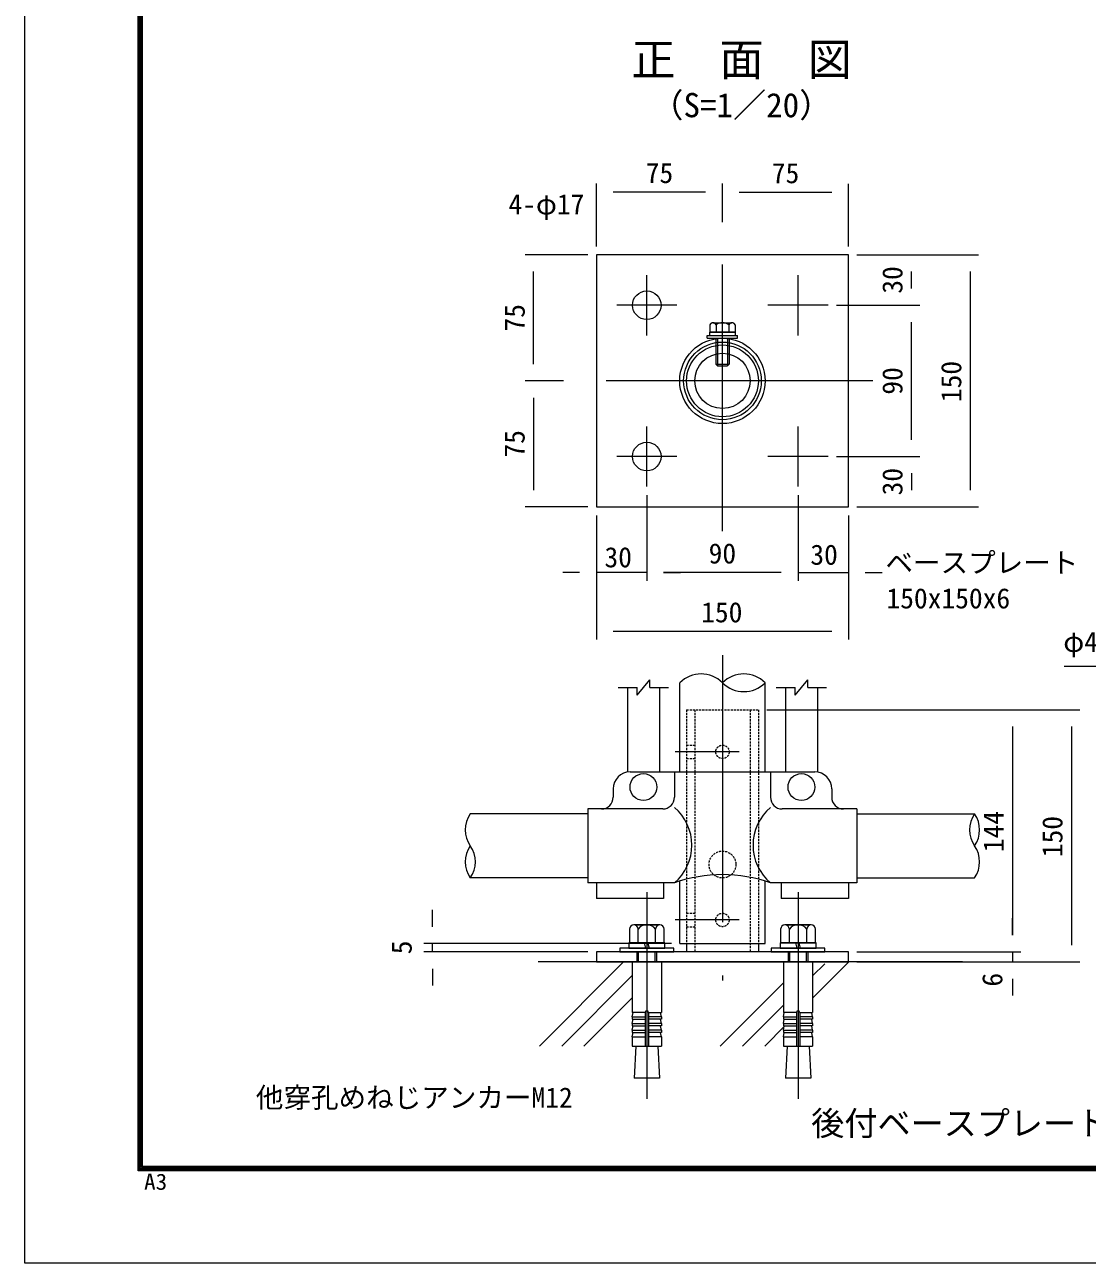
# Model space of a CAD drawing. Units: millimetres, scale not verified, with parts at other scales. Extents: x -4200 to 4200, y -2970 to 2970.
# Drawn here: x -4200 to -1672, y -2970 to -23 of the extents above; entities that cross this region are included whole.
import ezdxf
from ezdxf.enums import TextEntityAlignment as Align

# ---------------------------------------------------------------- set-up
doc = ezdxf.new("R2010")
doc.units = ezdxf.units.MM
doc.header["$LTSCALE"] = 20
doc.linetypes.add('USER1', pattern=[50.8, 31.75, -6.35, 6.35, -6.35])
doc.linetypes.add('USER2', pattern=[0.375, 0.25, -0.125])
for name, color, linetype, lineweight in [('0-0_D-BMK', 2, 'USER1', 13), ('0-1_D-STR1', 1, 'Continuous', 18), ('0-2_D-STR3', 3, 'Continuous', 13), ('0-4_D-STR-DIM', 7, 'Continuous', 9), ('0-6_D-STR-TXT', 7, 'Continuous', 9), ('0-8_D-TTL', 7, 'Continuous', 9), ('0-B_D-BGD', 7, 'Continuous', 9), ('0-D_D-DCR-HCH', 7, 'Continuous', 9)]:
    doc.layers.add(name, color=color, linetype=linetype, lineweight=lineweight)
doc.layers.add('0-7_D-TTL-TXT', color=7, linetype='Continuous')
doc.styles.add('ＭＳ ゴシック', font='')
doc.styles.get('ＭＳ ゴシック').set_extended_font_data('MS Gothic')

msp = doc.modelspace()

# ---------------------------------------------------------------- linework, layer by layer
at = {"layer": '0-0_D-BMK'}
for p, q in [((-2539.66, -1228.17), (-2539.66, -512.4)), ((-2719.66, -761.95), (-2719.66, -618.62)), ((-2359.66, -761.95), (-2359.66, -618.62)), ((-2647.99, -690.28), (-2791.32, -690.28)), ((-2287.99, -690.28), (-2431.32, -690.28)), ((-2181.77, -870.28), (-2897.54, -870.28)), ((-2719.66, -1121.95), (-2719.66, -978.62)), ((-2359.66, -1121.95), (-2359.66, -978.62)), ((-2647.99, -1050.28), (-2791.32, -1050.28)), ((-2287.99, -1050.28), (-2431.32, -1050.28)), ((-2539.66, -1523.32), (-2539.66, -2297.15)), ((-2500.07, -1753.15), (-2651.84, -1753.15)), ((-2719.66, -2086.75), (-2719.66, -2578.76)), ((-2359.66, -2086.75), (-2359.66, -2578.76)), ((-2500.07, -2153.15), (-2651.84, -2153.15))]:
    msp.add_line(p, q, dxfattribs=at)
at = {"layer": '0-1_D-STR1'}
for p, q in [((-2641.26, -1800.95), (-2641.26, -1588.78)), ((-2438.06, -1800.95), (-2438.06, -1588.78)), ((-2859.66, -1900.75), (-3139.66, -1900.75)), ((-2219.66, -1900.75), (-1939.66, -1900.75)), ((-2859.66, -2053.15), (-3139.66, -2053.15)), ((-2641.26, -2209.15), (-2641.26, -2060.75)), ((-2438.06, -2209.15), (-2438.06, -2060.75)), ((-2219.66, -2053.15), (-1939.66, -2053.15)), ((-2641.26, -2209.15), (-2438.06, -2209.15))]:
    msp.add_line(p, q, dxfattribs=at)
for radius in [101.6, 92.4]:
    msp.add_circle((-2539.66, -870.28), radius, dxfattribs=at)
at = {"layer": '0-2_D-STR3'}
for p, q in [((-2569.66, -736.6), (-2569.66, -754.28)), ((-2562.18, -732.28), (-2517.14, -732.28)), ((-2554.69, -736.6), (-2554.69, -754.28)), ((-2524.63, -736.6), (-2524.63, -754.28)), ((-2509.66, -736.6), (-2509.66, -754.28)), ((-2575.66, -762.28), (-2503.66, -762.28)), ((-2575.66, -768.68), (-2575.66, -762.28)), ((-2569.66, -754.28), (-2509.66, -754.28)), ((-2555.66, -768.68), (-2555.66, -830.28)), ((-2551.66, -768.68), (-2551.66, -834.28)), ((-2527.66, -768.68), (-2527.66, -834.28)), ((-2523.66, -768.68), (-2523.66, -830.28)), ((-2555.66, -830.28), (-2551.66, -834.28)), ((-2555.66, -830.28), (-2523.66, -830.28)), ((-2551.66, -834.28), (-2527.66, -834.28)), ((-2765.66, -1599.95), (-2765.66, -1801.4)), ((-2689.66, -1599.95), (-2689.66, -1800.95)), ((-2389.66, -1599.95), (-2389.66, -1800.95)), ((-2313.66, -1599.95), (-2313.66, -1801.4)), ((-2759.66, -1800.95), (-2319.66, -1800.95)), ((-2653.86, -1800.95), (-2653.86, -1860.95)), ((-2425.46, -1800.95), (-2425.46, -1860.95)), ((-2799.66, -1840.95), (-2799.66, -1860.95)), ((-2279.66, -1840.95), (-2279.66, -1860.95)), ((-2859.66, -1888.95), (-2859.66, -2064.95)), ((-2681.86, -1888.95), (-2859.66, -1888.95)), ((-2219.66, -1888.95), (-2397.46, -1888.95)), ((-2219.66, -1888.95), (-2219.66, -2064.95)), ((-2653.86, -2064.95), (-2859.66, -2064.95)), ((-2839.66, -2064.95), (-2839.66, -2102.15)), ((-2679.66, -2064.95), (-2679.66, -2102.15)), ((-2219.66, -2064.95), (-2425.46, -2064.95)), ((-2399.66, -2064.95), (-2399.66, -2102.15)), ((-2239.66, -2064.95), (-2239.66, -2102.15)), ((-2679.66, -2102.15), (-2839.66, -2102.15)), ((-2239.66, -2102.15), (-2399.66, -2102.15)), ((-2625.06, -2209.15), (-2625.06, -2229.15)), ((-2454.26, -2209.15), (-2454.26, -2229.15)), ((-2754.26, -2253.15), (-2685.06, -2253.15)), ((-2394.26, -2253.15), (-2325.06, -2253.15))]:
    msp.add_line(p, q, dxfattribs=at)
at = {"layer": '0-2_D-STR3', "linetype": 'USER2'}
for p, q in [((-2523.66, -830.28), (-2527.66, -834.28)), ((-2625.06, -1653.15), (-2625.06, -2209.15)), ((-2625.06, -1653.15), (-2454.26, -1653.15)), ((-2605.46, -1653.15), (-2605.46, -2229.15)), ((-2473.86, -1653.15), (-2473.86, -2229.15)), ((-2454.26, -1653.15), (-2454.26, -2209.15)), ((-2625.06, -1737.15), (-2605.46, -1737.15)), ((-2625.06, -1769.15), (-2605.46, -1769.15)), ((-2625.06, -2137.15), (-2605.46, -2137.15)), ((-2625.06, -2169.15), (-2605.46, -2169.15))]:
    msp.add_line(p, q, dxfattribs=at)
at = {"layer": '0-2_D-STR3', "lineweight": 18}
for p, q in [((-2761.23, -2174.75), (-2761.23, -2207.95)), ((-2688.48, -2164.75), (-2750.84, -2164.75)), ((-2743.66, -2164.75), (-2695.66, -2164.75)), ((-2740.44, -2207.95), (-2740.44, -2174.75)), ((-2698.87, -2207.95), (-2698.87, -2174.75)), ((-2678.09, -2207.95), (-2678.09, -2174.75)), ((-2401.23, -2174.75), (-2401.23, -2207.95)), ((-2328.48, -2164.75), (-2390.84, -2164.75)), ((-2383.66, -2164.75), (-2335.66, -2164.75)), ((-2380.44, -2207.95), (-2380.44, -2174.75)), ((-2338.87, -2207.95), (-2338.87, -2174.75)), ((-2318.09, -2207.95), (-2318.09, -2174.75)), ((-2676.66, -2207.95), (-2762.66, -2207.95)), ((-2762.66, -2207.95), (-2762.66, -2219.95)), ((-2761.23, -2207.95), (-2678.09, -2207.95)), ((-2725.66, -2207.95), (-2722.44, -2219.95)), ((-2713.66, -2219.95), (-2716.87, -2207.95)), ((-2676.66, -2219.95), (-2676.66, -2207.95)), ((-2316.66, -2207.95), (-2402.66, -2207.95)), ((-2402.66, -2207.95), (-2402.66, -2219.95)), ((-2401.23, -2207.95), (-2318.09, -2207.95)), ((-2365.66, -2207.95), (-2362.44, -2219.95)), ((-2353.66, -2219.95), (-2356.87, -2207.95)), ((-2316.66, -2219.95), (-2316.66, -2207.95)), ((-2783.66, -2219.95), (-2783.66, -2229.15)), ((-2655.66, -2219.95), (-2783.66, -2219.95)), ((-2783.66, -2229.15), (-2655.66, -2229.15)), ((-2762.66, -2219.95), (-2676.66, -2219.95)), ((-2743.65, -2229.15), (-2743.65, -2253.15)), ((-2739.33, -2253.15), (-2739.33, -2229.15)), ((-2699.97, -2253.15), (-2699.97, -2229.15)), ((-2695.65, -2253.15), (-2695.65, -2229.15)), ((-2655.66, -2229.15), (-2655.66, -2219.95)), ((-2423.66, -2219.95), (-2423.66, -2229.15)), ((-2295.66, -2219.95), (-2423.66, -2219.95)), ((-2423.66, -2229.15), (-2295.66, -2229.15)), ((-2402.66, -2219.95), (-2316.66, -2219.95)), ((-2383.65, -2229.15), (-2383.65, -2253.15)), ((-2379.33, -2253.15), (-2379.33, -2229.15)), ((-2339.97, -2253.15), (-2339.97, -2229.15)), ((-2335.65, -2253.15), (-2335.65, -2229.15)), ((-2295.66, -2229.15), (-2295.66, -2219.95)), ((-2754.26, -2253.15), (-2754.26, -2373.3)), ((-2685.06, -2253.15), (-2685.06, -2373.3)), ((-2394.26, -2253.15), (-2394.26, -2373.3)), ((-2325.06, -2253.15), (-2325.06, -2373.3)), ((-2723.66, -2373.3), (-2754.26, -2373.3)), ((-2754.26, -2383.3), (-2752.52, -2373.45)), ((-2754.26, -2383.3), (-2723.66, -2383.3)), ((-2754.26, -2383.3), (-2754.26, -2389.3)), ((-2723.66, -2373.3), (-2723.66, -2453.15)), ((-2715.66, -2373.3), (-2685.06, -2373.3)), ((-2715.66, -2373.3), (-2715.66, -2453.15)), ((-2685.06, -2383.3), (-2715.66, -2383.3)), ((-2685.06, -2383.3), (-2686.79, -2373.45)), ((-2685.06, -2383.3), (-2685.06, -2389.3)), ((-2363.66, -2373.3), (-2394.26, -2373.3)), ((-2394.26, -2383.3), (-2392.52, -2373.45)), ((-2394.26, -2383.3), (-2363.66, -2383.3)), ((-2394.26, -2383.3), (-2394.26, -2389.3)), ((-2363.66, -2373.3), (-2363.66, -2453.15)), ((-2355.66, -2373.3), (-2325.06, -2373.3)), ((-2355.66, -2373.3), (-2355.66, -2453.15)), ((-2325.06, -2383.3), (-2355.66, -2383.3)), ((-2325.06, -2383.3), (-2326.79, -2373.45)), ((-2325.06, -2383.3), (-2325.06, -2389.3)), ((-2754.26, -2389.3), (-2723.66, -2389.3)), ((-2754.26, -2399.3), (-2752.52, -2389.45)), ((-2754.26, -2399.3), (-2723.66, -2399.3)), ((-2754.26, -2399.3), (-2754.26, -2405.3)), ((-2754.26, -2405.3), (-2723.66, -2405.3)), ((-2754.26, -2415.3), (-2752.52, -2405.45)), ((-2754.26, -2415.3), (-2723.66, -2415.3)), ((-2754.26, -2415.3), (-2754.26, -2421.3)), ((-2685.06, -2389.3), (-2715.66, -2389.3)), ((-2685.06, -2399.3), (-2715.66, -2399.3)), ((-2685.06, -2405.3), (-2715.66, -2405.3)), ((-2685.06, -2415.3), (-2715.66, -2415.3)), ((-2685.06, -2399.3), (-2686.79, -2389.45)), ((-2685.06, -2415.3), (-2686.79, -2405.45)), ((-2685.06, -2399.3), (-2685.06, -2405.3)), ((-2685.06, -2415.3), (-2685.06, -2421.3)), ((-2394.26, -2389.3), (-2363.66, -2389.3)), ((-2394.26, -2399.3), (-2392.52, -2389.45)), ((-2394.26, -2399.3), (-2363.66, -2399.3)), ((-2394.26, -2399.3), (-2394.26, -2405.3)), ((-2394.26, -2405.3), (-2363.66, -2405.3)), ((-2394.26, -2415.3), (-2392.52, -2405.45)), ((-2394.26, -2415.3), (-2363.66, -2415.3)), ((-2394.26, -2415.3), (-2394.26, -2421.3)), ((-2325.06, -2389.3), (-2355.66, -2389.3)), ((-2325.06, -2399.3), (-2355.66, -2399.3)), ((-2325.06, -2405.3), (-2355.66, -2405.3)), ((-2325.06, -2415.3), (-2355.66, -2415.3)), ((-2325.06, -2399.3), (-2326.79, -2389.45)), ((-2325.06, -2415.3), (-2326.79, -2405.45)), ((-2325.06, -2399.3), (-2325.06, -2405.3)), ((-2325.06, -2415.3), (-2325.06, -2421.3)), ((-2754.26, -2431.15), (-2752.52, -2421.3)), ((-2754.26, -2421.3), (-2723.66, -2421.3)), ((-2754.26, -2431.15), (-2723.66, -2431.15)), ((-2754.26, -2431.15), (-2754.26, -2453.15)), ((-2685.06, -2421.3), (-2715.66, -2421.3)), ((-2685.06, -2431.15), (-2715.66, -2431.15)), ((-2685.06, -2431.15), (-2686.79, -2421.3)), ((-2685.06, -2431.15), (-2685.06, -2453.15)), ((-2394.26, -2431.15), (-2392.52, -2421.3)), ((-2394.26, -2421.3), (-2363.66, -2421.3)), ((-2394.26, -2431.15), (-2363.66, -2431.15)), ((-2394.26, -2431.15), (-2394.26, -2453.15)), ((-2325.06, -2421.3), (-2355.66, -2421.3)), ((-2325.06, -2431.15), (-2355.66, -2431.15)), ((-2325.06, -2431.15), (-2326.79, -2421.3)), ((-2325.06, -2431.15), (-2325.06, -2453.15)), ((-2754.26, -2453.15), (-2685.06, -2453.15)), ((-2745.64, -2453.15), (-2749.97, -2529.55)), ((-2693.68, -2453.15), (-2689.34, -2529.55)), ((-2394.26, -2453.15), (-2325.06, -2453.15)), ((-2385.64, -2453.15), (-2389.97, -2529.55)), ((-2333.68, -2453.15), (-2329.34, -2529.55)), ((-2689.34, -2529.55), (-2749.97, -2529.55)), ((-2329.34, -2529.55), (-2389.97, -2529.55))]:
    msp.add_line(p, q, dxfattribs=at)
at = {"layer": '0-2_D-STR3'}
for points in [[(-2839.66, -1170.28), (-2239.66, -1170.28), (-2239.66, -570.28), (-2839.66, -570.28)], [(-2570.46, -754.28), (-2570.46, -762.28), (-2508.86, -762.28), (-2508.86, -754.28)], [(-2839.66, -2253.15), (-2239.66, -2253.15), (-2239.66, -2229.15), (-2839.66, -2229.15)]]:
    msp.add_lwpolyline(points, close=True, dxfattribs=at)
msp.add_lwpolyline([(-2575.66, -768.68), (-2503.66, -768.68), (-2503.66, -762.28)], dxfattribs=at)
for centre, radius in [((-2719.66, -690.28), 34), ((-2539.66, -870.28), 85.4), ((-2539.66, -870.28), 65.8), ((-2719.66, -1050.28), 34), ((-2727.66, -1836.95), 32), ((-2351.66, -1836.95), 32)]:
    msp.add_circle(centre, radius, dxfattribs=at)
at = {"layer": '0-2_D-STR3', "linetype": 'USER2'}
for centre, radius in [((-2539.66, -1753.15), 16), ((-2539.66, -2021.15), 32), ((-2539.66, -2153.15), 16)]:
    msp.add_circle(centre, radius, dxfattribs=at)
at = {"layer": '0-2_D-STR3'}
for centre, radius, start, end in [((-2562.18, -740.92), 8.64, 30, 150), ((-2539.66, -760.6), 28.32, 57.93138, 122.06862), ((-2517.14, -740.92), 8.64, 30, 150), ((-2759.66, -1840.95), 40, 90, 180), ((-2319.66, -1840.95), 40, 0, 90), ((-2827.66, -1860.95), 28, 270, 0), ((-2681.86, -1860.95), 28, 270, 0), ((-2730.37, -1975.19), 117.94, 310.4464, 49.5536), ((-2348.95, -1975.19), 117.94, 130.4464, 229.5536), ((-2397.46, -1860.95), 28, 180, 270), ((-2251.66, -1860.95), 28, 180, 270), ((-2539.66, -2386.89), 341.6, 70.46947, 109.53053)]:
    msp.add_arc(centre, radius, start, end, dxfattribs=at)
at = {"layer": '0-2_D-STR3', "lineweight": 18}
for centre, radius, start, end in [((-2750.84, -2175.15), 10.4, 2.20423, 177.79577), ((-2719.66, -2191.35), 26.6, 38.61324, 141.38676), ((-2688.48, -2175.15), 10.4, 2.20423, 177.79577), ((-2390.84, -2175.15), 10.4, 2.20423, 177.79577), ((-2359.66, -2191.35), 26.6, 38.61324, 141.38676), ((-2328.48, -2175.15), 10.4, 2.20423, 177.79577), ((-2719.66, -2373.3), 4, 0, 180), ((-2359.66, -2373.3), 4, 0, 180)]:
    msp.add_arc(centre, radius, start, end, dxfattribs=at)
at = {"layer": '0-4_D-STR-DIM'}
for p, q in [((-2839.66, -550.28), (-2839.66, -400.72)), ((-2539.66, -492.4), (-2539.66, -400.72)), ((-2539.66, -492.4), (-2539.66, -401.13)), ((-2239.66, -550.28), (-2239.66, -401.13)), ((-2799.66, -420.72), (-2579.66, -420.72)), ((-2499.66, -421.13), (-2279.66, -421.13)), ((-2859.66, -570.28), (-3009.02, -570.28)), ((-2219.66, -570.28), (-1930.09, -570.28)), ((-2219.66, -570.28), (-2070.09, -570.28)), ((-2989.02, -830.28), (-2989.02, -610.28)), ((-2090.09, -650.28), (-2090.09, -610.28)), ((-1950.09, -610.28), (-1950.09, -1130.28)), ((-2267.99, -690.28), (-2070.09, -690.28)), ((-2267.99, -690.28), (-2070.09, -690.28)), ((-2090.09, -1010.28), (-2090.09, -730.28)), ((-2917.54, -870.28), (-3009.22, -870.28)), ((-2917.54, -870.28), (-3009.02, -870.28)), ((-2989.22, -910.28), (-2989.22, -1130.28)), ((-2267.99, -1050.28), (-2070.09, -1050.28)), ((-2267.99, -1050.28), (-2070.09, -1050.28)), ((-2090.09, -1090.28), (-2090.09, -1130.28)), ((-2719.66, -1141.95), (-2719.66, -1346.1)), ((-2719.66, -1141.95), (-2719.66, -1346.1)), ((-2359.68, -1141.95), (-2359.68, -1346.1)), ((-2359.66, -1141.95), (-2359.66, -1346.1)), ((-2859.66, -1170.28), (-3009.22, -1170.28)), ((-2219.66, -1170.28), (-1930.09, -1170.28)), ((-2219.66, -1170.28), (-2070.09, -1170.28)), ((-2839.66, -1190.28), (-2839.66, -1486.1)), ((-2839.66, -1190.28), (-2839.66, -1346.1)), ((-2239.66, -1190.28), (-2239.66, -1486.1)), ((-2239.66, -1190.28), (-2239.66, -1346.1)), ((-2879.66, -1326.1), (-2919.66, -1326.1)), ((-2719.66, -1326.1), (-2839.66, -1326.1)), ((-2399.66, -1326.1), (-2679.66, -1326.1)), ((-2679.66, -1326.1), (-2639.66, -1326.1)), ((-2399.68, -1326.1), (-2439.68, -1326.1)), ((-2359.68, -1326.1), (-2239.66, -1326.1)), ((-2199.66, -1326.1), (-2159.66, -1326.1)), ((-2799.66, -1466.1), (-2279.66, -1466.1)), ((-2742.66, -1617.95), (-2712.66, -1581.95)), ((-2712.66, -1599.95), (-2712.66, -1581.95)), ((-2366.66, -1617.95), (-2336.66, -1581.95)), ((-2336.66, -1599.95), (-2336.66, -1581.95)), ((-2787.66, -1599.95), (-2742.66, -1599.95)), ((-2742.66, -1617.95), (-2742.66, -1599.95)), ((-2712.66, -1599.95), (-2667.66, -1599.95)), ((-2411.66, -1599.95), (-2366.66, -1599.95)), ((-2366.66, -1617.95), (-2366.66, -1599.95)), ((-2336.66, -1599.95), (-2291.66, -1599.95)), ((-2434.26, -1653.15), (-1829.38, -1653.15)), ((-2434.26, -1653.15), (-1689.38, -1653.15)), ((-1849.38, -1693.15), (-1849.38, -2189.15)), ((-1709.38, -1693.15), (-1709.38, -2213.15)), ((-3229.94, -2169.15), (-3229.94, -2129.15)), ((-1849.38, -2189.15), (-1849.38, -2149.15)), ((-2661.26, -2209.15), (-3249.94, -2209.15)), ((-3229.94, -2229.15), (-3229.94, -2209.15)), ((-2859.66, -2229.15), (-3249.94, -2229.15)), ((-2219.66, -2229.15), (-1829.38, -2229.15)), ((-2219.66, -2229.15), (-1829.38, -2229.15)), ((-1849.38, -2229.15), (-1849.38, -2253.15)), ((-3229.94, -2269.15), (-3229.94, -2309.15)), ((-2219.66, -2253.15), (-1829.38, -2253.15)), ((-2219.66, -2253.15), (-1689.38, -2253.15)), ((-1849.38, -2293.15), (-1849.38, -2333.15))]:
    msp.add_line(p, q, dxfattribs=at)
for centre, radius, start, end in [((-2590.46, -1639.91), 72.07, 45.18146, 134.81854), ((-2488.86, -1639.91), 72.07, 45.18146, 134.81854), ((-2488.86, -1537.66), 72.07, 225.18146, 314.81854), ((-3085.18, -1938.85), 66.48, 145.03504, 214.96496), ((-1885.18, -1938.85), 66.48, 145.03504, 214.96496), ((-1994.14, -1938.85), 66.48, 325.03504, 34.96496), ((-3085.18, -2015.05), 66.48, 145.03422, 214.96578), ((-3194.14, -2015.05), 66.48, 325.03504, 34.96496), ((-1994.14, -2015.05), 66.48, 325.03422, 34.96578)]:
    msp.add_arc(centre, radius, start, end, dxfattribs=at)
at = {"layer": '0-6_D-STR-TXT'}
msp.add_lwpolyline([(-1726.13, -1549.55), (-1349.42, -1549.55), (-1281.25, -1651.49)], dxfattribs=at)
at = {"layer": '0-8_D-TTL', "color": 2, "lineweight": 18}
msp.add_lwpolyline([(-4200, 2970), (4200, 2970), (4200, -2970), (-4200, -2970)], close=True, dxfattribs=at)
at = {"layer": '0-8_D-TTL'}
for points in [[(-3930, 2750), (3930, 2750), (3930, -2750), (-3930, -2750)], [(-3927.5, 2747.5), (3927.5, 2747.5), (3927.5, -2747.5), (-3927.5, -2747.5)], [(-3925, 2745), (3925, 2745), (3925, -2745), (-3925, -2745)], [(-3922.5, 2742.5), (3922.5, 2742.5), (3922.5, -2742.5), (-3922.5, -2742.5)], [(-3920, 2740), (3920, 2740), (3920, -2740), (-3920, -2740)]]:
    msp.add_lwpolyline(points, close=True, dxfattribs=at)
at = {"layer": '0-B_D-BGD'}
msp.add_line((-1968.22, -2253.15), (-2978.13, -2253.15), dxfattribs=at)
at = {"layer": '0-D_D-DCR-HCH'}
for p, q in [((-2975.27, -2453.15), (-2775.27, -2253.15)), ((-2325.09, -2339.36), (-2238.88, -2253.15)), ((-2325.09, -2286.33), (-2295.99, -2257.23)), ((-2922.24, -2453.15), (-2754.3, -2285.21)), ((-2544.94, -2453.15), (-2394.29, -2302.5)), ((-2869.21, -2453.15), (-2754.3, -2338.24)), ((-2491.91, -2453.15), (-2394.29, -2355.53)), ((-2438.87, -2453.15), (-2391.03, -2405.3))]:
    msp.add_line(p, q, dxfattribs=at)

# ---------------------------------------------------------------- texts
at = {"layer": '0-4_D-STR-DIM', "style": 'ＭＳ ゴシック'}
for s, p in [('75', (-2722.26, -413.97)), ('75', (-2422.26, -414.38)), ('30', (-2820.45, -1328.43)), ('90', (-2572.53, -1319.35)), ('30', (-2330.53, -1322.3)), ('150', (-2590.31, -1459.35))]:
    msp.add_text(s, height=48.09, dxfattribs=at).set_placement(p, align=Align.BOTTOM_LEFT)
for s, p in [('30', (-2096.84, -662.91)), ('75', (-2995.77, -752.88)), ('90', (-2096.84, -903.16)), ('150', (-1956.84, -920.93)), ('75', (-2995.97, -1052.88)), ('30', (-2096.84, -1142.91)), ('144', (-1856.13, -1991.92)), ('150', (-1716.13, -2003.8)), ('5', (-3264.69, -2234.87)), ('6', (-1859.16, -2311.77))]:
    msp.add_text(s, height=48.09, rotation=90, dxfattribs=at).set_placement(p, align=Align.BOTTOM_LEFT)
at = {"layer": '0-6_D-STR-TXT', "style": 'ＭＳ ゴシック'}
for s, p in [('4-φ17', (-3048.86, -488.51)), ('ベースプレート', (-2151.84, -1341.33)), ('150x150x6 ', (-2149.39, -1426.22)), ('φ42.7x4.9', (-1728.46, -1529.72)), ('他穿孔めねじアンカーM12', (-3650.01, -2614.15))]:
    msp.add_text(s, height=48.09, dxfattribs=at).set_placement(p, align=Align.BOTTOM_LEFT)
at = {"layer": '0-7_D-TTL-TXT', "style": 'ＭＳ ゴシック'}
for s, height, p in [('正\u3000面\u3000図', 76.98, (-2756.62, -167.17)), ('（S=1／20）', 57.77, (-2711.14, -260.36)), ('後付ベースプレート詳細図', 57.77, (-2328.44, -2683.27))]:
    msp.add_text(s, height=height, dxfattribs=at).set_placement(p, align=Align.BOTTOM_LEFT)
at = {"layer": '0-8_D-TTL', "style": 'ＭＳ ゴシック', "width": 1.05}
msp.add_text('A3', height=38.48, dxfattribs=at).set_placement((-3916.09, -2806.81), align=Align.BOTTOM_LEFT)

doc.saveas('drawing.dxf')
